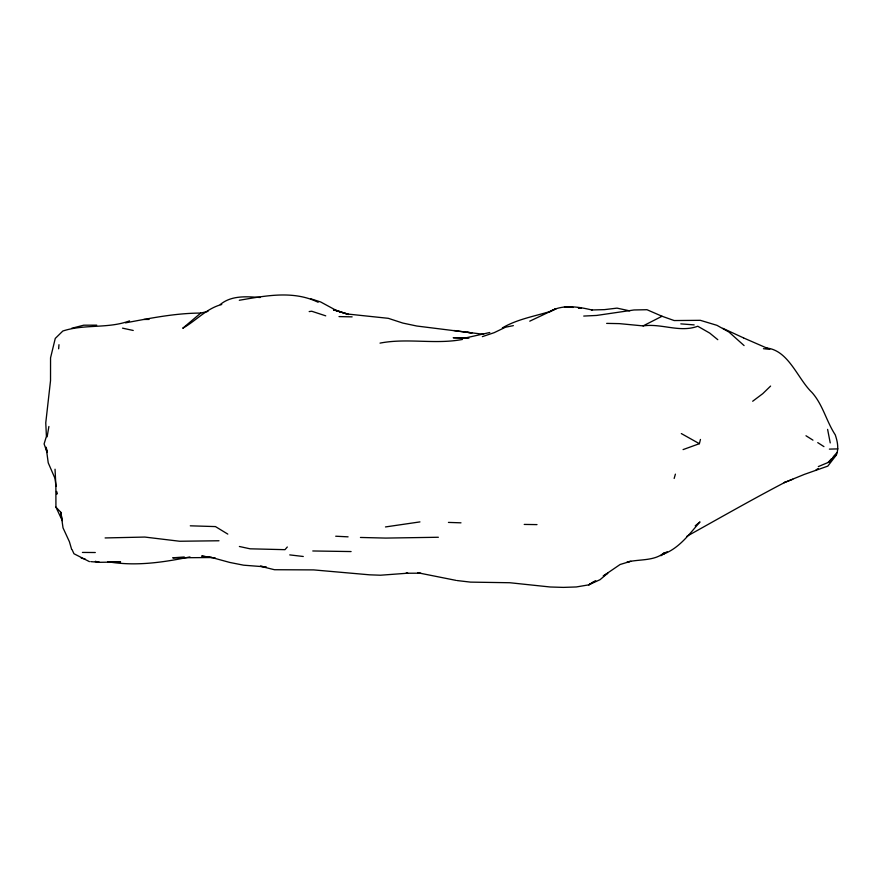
<?xml version="1.0" encoding="UTF-8"?>
<svg xmlns="http://www.w3.org/2000/svg" width="882" height="882" viewBox="0 0 882 882"><rect width="100%" height="100%" fill="white"/><g stroke="black" fill="none" stroke-linecap="round" stroke-linejoin="round"><path stroke-width="1.32" d="M58.642 348.798L58.973 344.708M55.93 507.128L60.825 512.299L62.28 520.645L55.93 507.128L55.875 486.169M47.132 436.822L48.896 426.48M792.764 479.268L784.153 482.641L804.307 474.406L827.834 466.104L836.423 454.903C838.925 448.265 837.459 441.441 835.276 434.87C826.346 421.309 822.961 404.794 811.958 392.457C797.493 378.654 788.409 349.603 765.94 347.993M683.076 449.6L699.382 443.69L700.451 439.445M674.157 478.452L675.403 474.141M287.312 546.994L284.974 549.673L250.091 548.813L239.375 546.487M831.594 458.607L828.132 462.488L818.331 466.578M833.325 456.678L836.775 452.797M770.592 386.073L762.776 393.659L752.677 401.244M836.423 454.903L828.132 462.488L829.819 461.551M663.804 553.047C653.904 561.261 638.866 559.023 627.08 562.066L629.638 561.514M663.694 553.212L660.838 555.693L667.145 551.735M207.954 311.39L200.743 313.077L182.728 328.269C196.036 320.783 206.531 308.38 221.746 304.488M832.608 457.868L834.471 456.325M695.214 525.837L699.988 521.912C689.349 534.062 679.372 548.02 663.716 554.017L665.789 552.452M220.28 304.522C231.459 295.238 246.607 296.528 260.179 297.51M815.993 470.018L818.143 468.507M603.42 575.891L620.123 564.491L630.917 561.239M594.325 581.425L588.713 584.865L576.31 586.96L563.411 587.39L550.247 586.993L509.818 582.737L470.503 582.12L456.986 580.543M603.31 575.924L607.808 573.179L600.08 579.672L588.713 584.865L595.692 580.665M785.09 482.256C751.982 499.543 719.503 518.131 686.924 536.256M606.651 323.385L619.373 323.628L643.099 325.899L662.029 316.252L674.179 320.552L700.308 320.32L716.978 325.337L729.028 332.095L744.077 345.568M502.354 327.906C516.874 319.405 533.599 316.451 549.519 311.677C562.529 304.147 578.195 306.716 592.087 310.023M549.497 311.908L556.035 308.722L529.751 321.18M482.355 336.637L494.174 332.668L505.529 327.2L513.368 325.634M129.533 320.883C108.067 328.92 84.451 323.881 62.831 331.026L55.268 338.423L50.55 357.849L50.528 380.627L45.765 422.82L46.415 436.37L44.1 443.922L47.11 452.521M71.64 328.302L83.724 325.193L96.744 325.16M489.786 332.503L466.269 337.773L453.216 337.729L468.904 338.214M125.509 322.856C150.37 318.248 175.32 313.132 200.743 313.077M189.961 556.917C163.346 562.385 135.861 566.42 108.806 561.867L107.858 561.779L120.602 561.988L99.302 562.319L90.769 561.625M419.964 521.901L385.467 526.94M239.309 300.266C265.482 295.834 292.978 290.123 318.17 302.272M462.477 339.438C435.201 344.675 407.308 337.806 380.021 343.12M309.174 311.589L311.699 311.236L325.734 315.844M184.283 556.983L172.762 557.821L211.79 557.534L229.739 562.44L243.619 565.186L266.331 566.939M105.112 537.943L144.824 537.061L179.652 541.25L218.99 540.765M583.73 316.065L596.585 315.447L634.015 309.968L646.98 309.714L662.029 316.252M591.513 309.979L604.446 309.637L617.014 308.127L629.715 310.872M829.389 449.114L837.9 448.894M438.365 537.259L385.732 538.086L360.44 537.458M351.091 551.559L312.779 550.974M143.887 319.449L149.08 319.427M420.747 573.19L405.974 573.245L407.771 573.201L380.495 575.218L369.58 574.821L313.661 569.904L274.489 569.728L260.366 566.233L262.847 566.453M643.099 325.899C661.555 323.198 679.79 332.944 697.761 326.241L709.723 333.098L717.794 339.691M82.423 552.43L95.3 552.518M524.228 524.426L537.006 524.614M339.008 316.594L352.127 316.858M448.442 522.409L460.988 522.828M335.711 536.223L348.081 536.84M190.292 525.815L215.451 526.587L227.799 534.106M680.805 323.87L694.156 324.896M564.447 306.804L570.83 307.344M578.493 308.005L581.04 308.226M570.5 307.157L573.135 307.421M578.383 307.939L581.006 308.204M453.855 330.496L472.013 332.922L416.756 326.02L402.809 323.066L388.3 318.325L347.872 314.058L333.506 309.736L348.478 314.477L333.506 309.736M763.448 348.699L769.743 349.338L743.791 338.027M289.748 554.899L303.276 556.487M467.449 332.305L483.634 334.3M211.79 557.534L201.68 556.035L215.351 558.086M456.06 580.389L417.848 572.771M122.521 328.148L133.237 330.474M81.21 558.108L85.091 559.012M95.421 561.426L99.302 562.319L95.465 561.426M310.773 298.789L320.662 301.964L335.325 309.924L341.025 312.129M722.777 328.302L743.537 337.894M89.435 561.636L73.978 553.753L72.104 549.707M681.323 433.569L699.382 443.69M805.983 435.752L812.95 440.14M817.735 442.61L823.931 446.612M71.596 549.221L69.402 541.691L63.019 527.855L60.825 512.299M47.121 451.044L46.107 447.207L48.234 462.841L55.037 478.496L56.007 486.401M827.603 429.38L830.238 442.918M56.525 491.45L56.889 494.163L56.569 491.528M55.037 469.213L55.875 485.607"/></g></svg>
